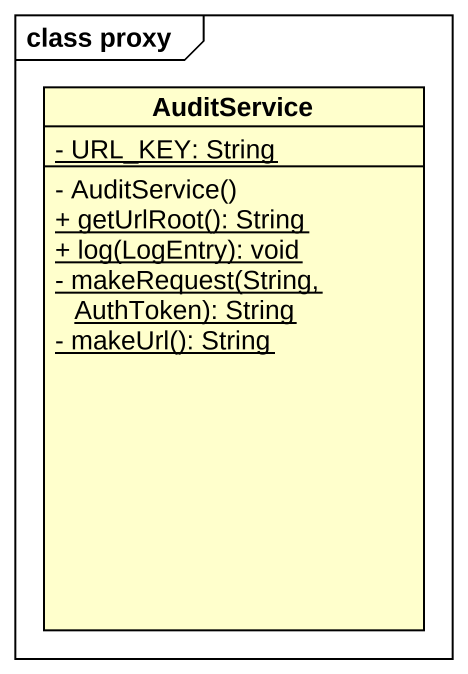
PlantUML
@startuml
mainframe class proxy
hide circle
hide empty members
skinparam classAttributeIconSize 0
class AuditService {
  {static} - URL_KEY: String
  - AuditService()
  {static} + getUrlRoot(): String
  {static} + log(LogEntry): void
  {static} - makeRequest(String, AuthToken): String
  {static} - makeUrl(): String
}
@enduml
